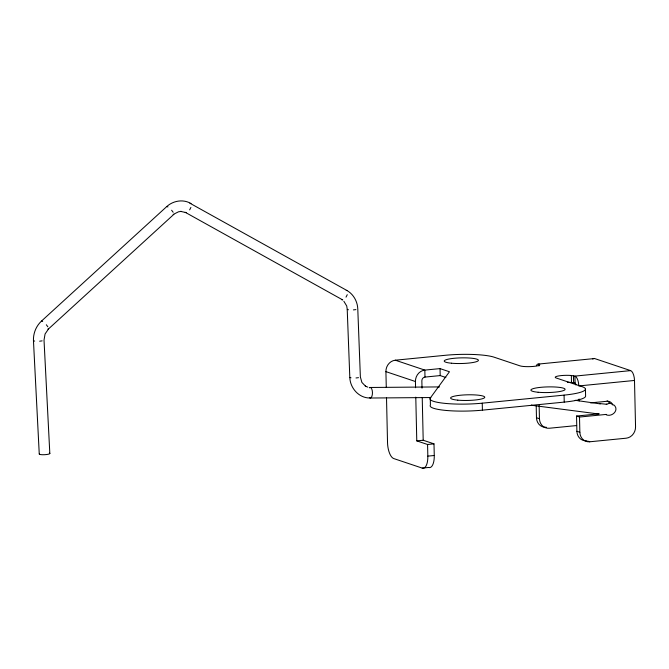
<?xml version="1.0" encoding="UTF-8"?>
<svg xmlns="http://www.w3.org/2000/svg" width="669" height="669" viewBox="0 0 669 669"><rect width="100%" height="100%" fill="white"/><g stroke="black" fill="none" stroke-linecap="round" stroke-linejoin="round"><path stroke-width="1" d="M190.891 207.44L189.645 209.882M347.261 294.686L346.015 297.128M585.442 389.224L585.601 396.207A36.828 6.08 -1.3 0 1 564.235 402.102L482.408 410.156A36.828 6.08 -1.3 0 1 445.278 410.373A36.828 6.08 -1.3 0 1 430.418 405.046L430.259 398.063L449.451 371.755L440.035 368.602L424.832 370.099L395.312 360.206A10.62 9.525 -71.5 0 0 385.913 371.63L386.272 387.292M166.556 206.746L41.269 321.279C36.067 326.229 33.216 333.321 33.45 340.488L39.254 453.933M173.898 214.314L48.611 328.847L45.074 333.965L44.02 340.128L49.824 453.582M606.298 404.302L609.902 403.181L612.16 404.168M42.13 340.864L39.638 341.198M355.9 309.605L353.408 309.898M358.492 377.667L356 377.96M395.312 360.206L445.228 355.298A36.828 6.08 -1.3 0 1 494.09 357.179L519.989 365.859A10.386 1.714 -1.3 0 0 533.394 366.428A10.386 1.714 -1.3 0 0 539.164 364.128L538.896 364.02A8.73 3.588 84.4 0 0 536.362 365.675M587.75 441.122L589.732 441.783L626.151 438.203A10.62 9.525 -71.5 0 0 635.55 426.78L634.496 380.46A8.73 3.588 84.4 0 0 630.641 370.618L594.59 358.542L538.896 364.02L538.938 366.018M422.022 388.179L421.855 380.887A3.537 3.178 -71.5 0 1 424.991 377.082L440.194 375.585L445.847 377.475M630.641 370.618L574.947 376.103L571.343 375.493A10.386 1.714 -1.3 0 0 558.824 375.894A10.386 1.714 -1.3 0 0 556.148 377.977L582.047 386.649A36.828 6.08 -1.3 0 1 564.076 395.12L482.249 403.173A36.828 6.08 -1.3 0 1 445.119 403.39A36.828 6.08 -1.3 0 1 430.259 398.063M634.496 380.46L578.802 385.938A8.73 3.588 84.4 0 0 574.947 376.103L575.106 383.086A1.656 0.677 84.4 0 1 575.833 384.943M590.56 402.889L607.059 401.266A6.606 5.929 -71.5 0 1 612.327 404.017M586.763 440.787A10.62 9.525 -71.5 0 1 576.887 431.262L576.536 416.051L599.232 413.818M576.536 416.051L579.513 417.046L606.323 414.404M415.784 397.135L416.779 440.871L423.201 440.244L433.997 443.856L434.265 455.497A14.166 5.812 84.4 0 1 428.637 467.472L422.206 468.099L393.782 458.574A14.166 5.812 84.4 0 1 387.527 442.619L386.506 397.729M576.636 425.559L549.324 428.244A10.62 9.525 -71.5 0 1 539.448 418.719L536.471 417.724L536.195 405.372M416.779 440.871L427.575 444.492L433.997 443.856M422.206 468.099A14.166 5.812 84.4 0 0 427.834 456.124L434.265 455.497M567.354 382.3A10.386 1.714 -1.3 0 1 571.502 382.476L575.106 383.086M369.907 387.476L439.575 386.916M370.517 398.022L430.828 397.537M599.424 403.541L606.825 404.277M531.771 405.23L531.295 405.23L598.705 413.994M606.156 414.788C612.361 417.381 619.803 409.62 613.665 404.778M189.871 203.192L346.902 290.471C353.466 294.226 357.489 301.41 357.781 308.919L360.374 376.982L361.887 382.417L365.776 386.439L365.282 386.088L367.783 387.142M186.358 212.683L180.638 211.387L181.224 211.404L178.539 211.789L173.179 214.465M346.241 290.438L346.902 290.471M185.204 212.299L342.737 299.929M41.511 321.07L42.665 321.454M47.892 329.006L48.369 329.064M369.932 398.005C358.835 398.122 349.996 387.945 349.803 377.207L347.211 309.145L346.718 305.976L343.858 301.267M575.198 400.305L600.327 403.9M34.663 341.115L33.509 340.73M348.424 309.764L347.27 309.379M351.016 377.826L349.862 377.441M576.887 431.262L579.856 432.258A10.62 9.525 -71.5 0 0 589.732 441.783M385.913 371.63L415.432 381.522A10.62 9.525 -71.5 0 1 424.832 370.099L424.991 377.082M167.952 206.922L166.798 206.537C173.229 200.616 183.423 198.944 191.025 203.577M341.583 299.545L342.076 299.896M597.802 413.643L598.22 413.994M612.628 404.695L613.013 405.113M171.615 210.233L173.146 212.274M46.328 324.766L47.859 326.807M579.103 398.992L579.145 400.999M579.513 417.046L579.856 432.258M573.458 375.602L573.617 382.584M571.343 375.493L571.502 382.476M564.076 395.12L564.235 402.102M539.139 405.339L539.448 418.719M482.249 403.173L482.408 410.156M440.035 368.602L440.194 375.585M427.575 444.492L427.834 456.124M422.231 397.545L423.201 440.244M415.432 381.522L415.566 387.769M49.355 453.122A5.31 0.945 -2.9 0 1 44.756 454.694A5.31 0.945 -2.9 0 1 39.563 453.682M369.338 387.819A5.31 2.25 89.5 0 1 372.457 392.803A5.31 2.25 89.5 0 1 369.363 397.637M592.784 359.077A8.73 3.588 84.4 0 1 594.59 358.542M607.109 400.848A6.606 5.929 -71.5 0 1 609.359 403.022M546.356 427.248A10.62 9.525 -71.5 0 1 536.471 417.724M451.458 363.217A17.118 2.827 -1.3 0 0 478.36 360.566A17.118 2.827 -1.3 0 0 454.142 358.283A17.118 2.827 -1.3 0 0 451.458 363.217M457.797 400.154A17.118 2.827 -1.3 0 0 484.699 397.511A17.118 2.827 -1.3 0 0 460.473 395.228A17.118 2.827 -1.3 0 0 457.797 400.154M538.127 392.251A17.118 2.827 -1.3 0 0 565.021 389.601A17.118 2.827 -1.3 0 0 540.803 387.318A17.118 2.827 -1.3 0 0 538.127 392.251"/></g></svg>
